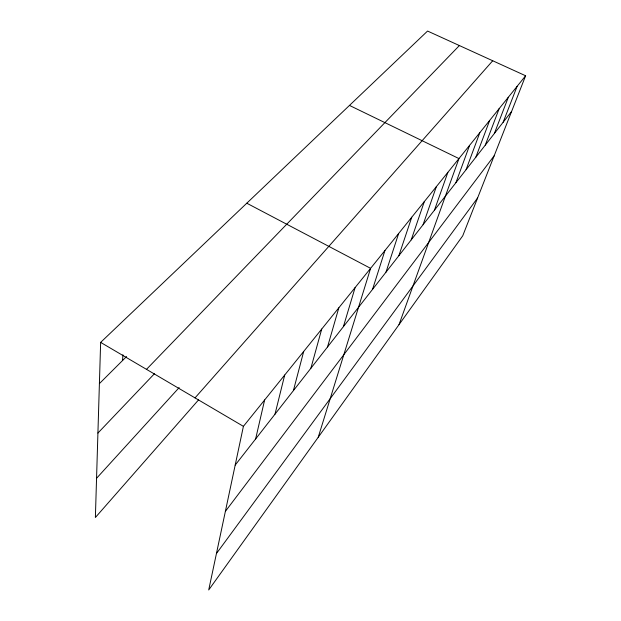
<?xml version="1.0" encoding="UTF-8"?>
<svg xmlns="http://www.w3.org/2000/svg" width="621" height="621" viewBox="0 0 621 621"><rect width="100%" height="100%" fill="white"/><g stroke="black" fill="none" stroke-linecap="round" stroke-linejoin="round"><path stroke-width="0.93" d="M525.622 75.762L243.409 426.34L208.718 589.95L462.73 235.817L525.622 75.762L427.566 31.05L100.641 342.388L95.378 517.503L198.573 399.862M122.578 360.514L122.896 354.762M255.627 438.946L264.631 399.978M275.002 414.16L284.697 375.053M293.399 390.625L303.692 351.455M310.88 368.253L321.717 329.068M327.523 346.953L338.833 307.806M343.39 326.662L355.103 287.593M318.224 437.277L370.597 268.342L246.785 203.214M372.553 289.339L384.942 250.527M385.99 272.153L398.651 233.496M398.868 255.681L411.762 217.21M411.218 239.877L424.314 201.615M423.064 224.717L436.346 186.673M434.452 210.146L447.881 172.335M399.016 324.643L458.958 158.572L349.468 105.423M455.93 182.667L469.6 145.353M466.076 169.688L479.839 132.638M475.841 157.183L489.69 120.404M485.265 145.135L499.168 108.628M494.355 133.499L508.312 97.272M503.134 122.275L517.122 86.327M216.434 553.544L477.603 197.959M225.376 511.393L494.169 155.793M235.196 465.098L511.611 111.431M195.025 397.89L492.717 60.757M96.558 478.294L179.151 387.597M97.916 433.07L154.567 373.601M146.494 369.355L459.377 45.558M99.399 383.615L126.575 356.524M100.641 342.388L243.409 426.34"/></g></svg>
